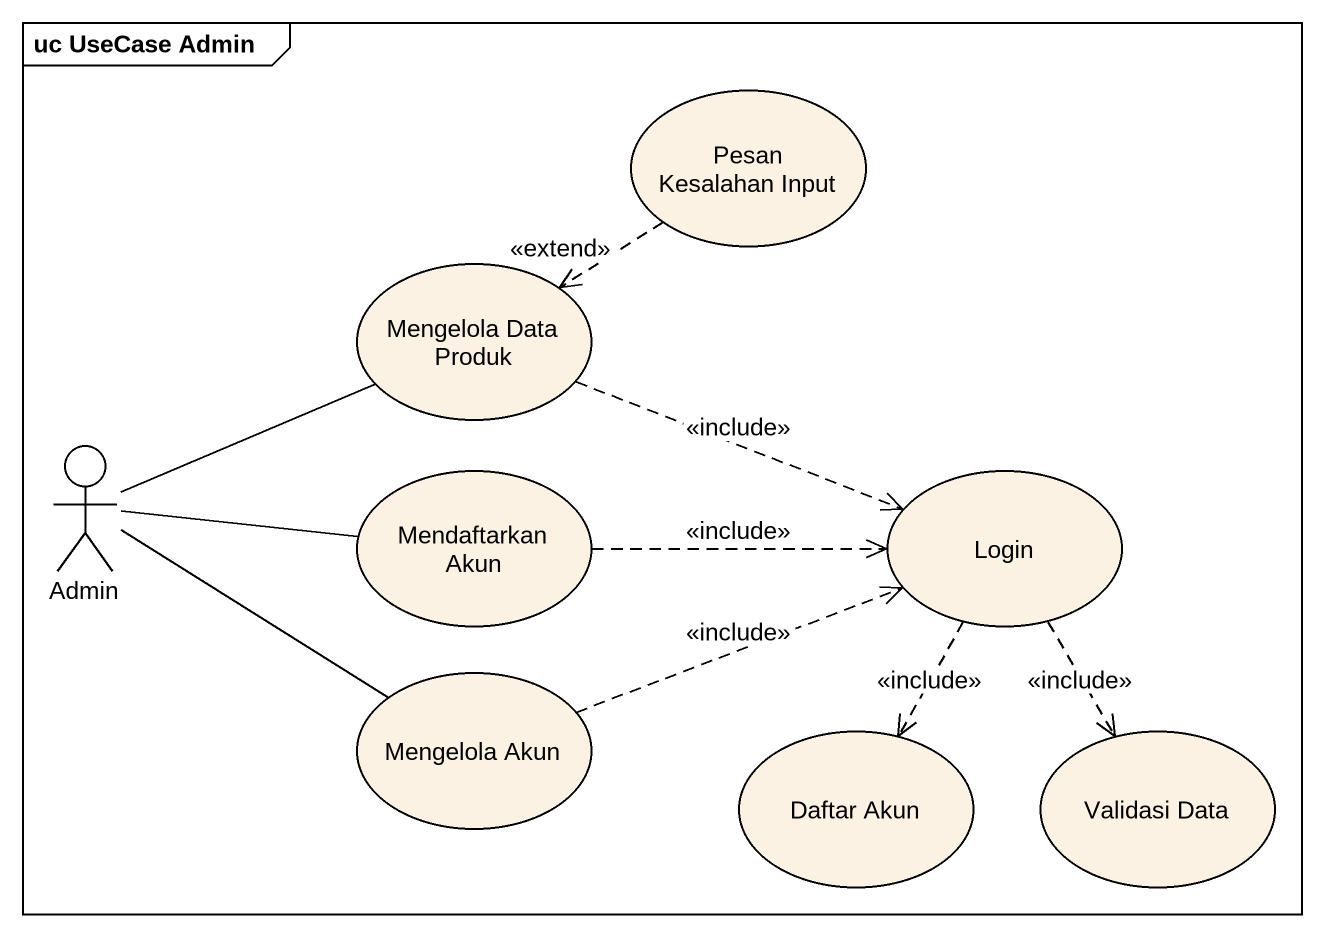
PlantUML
@startuml
mainframe uc UseCase Admin
usecase "Pesan Kesalahan Input" as Pesan_Kesalahan_Input
usecase "Mengelola Data Produk" as Mengelola_Data_Produk
actor Admin
usecase "Mendaftarkan Akun" as Mendaftarkan_Akun
usecase Login
usecase "Mengelola Akun" as Mengelola_Akun
usecase "Daftar Akun" as Daftar_Akun
usecase "Validasi Data" as Validasi_Data
Pesan_Kesalahan_Input ..> Mengelola_Data_Produk : <<extend>>
Mengelola_Data_Produk .right.> Login : <<include>>
Admin -right- Mengelola_Data_Produk
Admin -right- Mendaftarkan_Akun
Admin -right- Mengelola_Akun
Mendaftarkan_Akun .right.> Login : <<include>>
Login ..> Daftar_Akun : <<include>>
Login ..> Validasi_Data : <<include>>
Mengelola_Akun .right.> Login : <<include>>
@enduml
